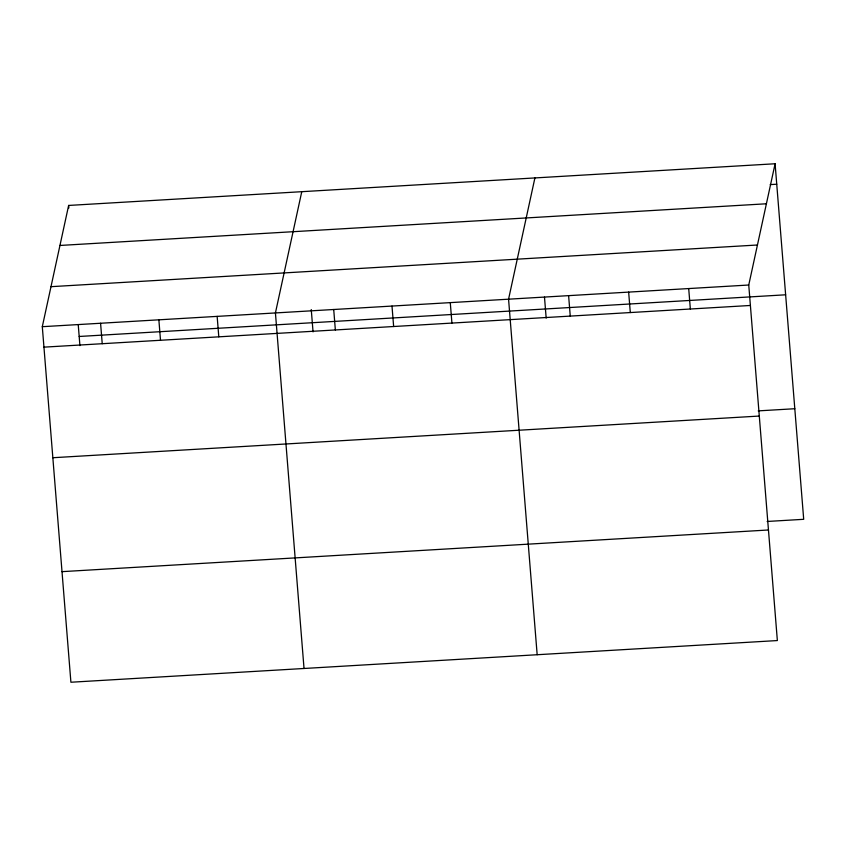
<?xml version="1.0" encoding="UTF-8"?>
<svg xmlns="http://www.w3.org/2000/svg" width="846" height="846" viewBox="0 0 846 846"><rect width="100%" height="100%" fill="white"/><g stroke="black" fill="none" stroke-linecap="round" stroke-linejoin="round"><path stroke-width="1.27" d="M775.095 163.764L748.752 285.017L777.358 640.559L70.905 682.236L42.3 326.693L68.642 205.441L775.095 163.764L803.7 519.307L767.153 521.464M301.768 191.682L275.426 312.946L304.031 668.488M534.905 177.935L508.562 299.188L537.168 654.73M770.209 184.608L776.744 184.216M59.95 245.456L766.402 203.78M50.993 286.678L757.445 245.002M42.3 326.693L748.752 285.017M79.186 336.475L785.638 294.799M43.95 347.146L750.402 305.469M758.249 410.881L794.806 408.724M52.843 457.728L759.296 416.052M62.012 571.653L768.464 529.987M688.707 288.56L690.347 309.012M628.652 292.103L630.302 312.555M568.607 295.645L570.257 316.097M544.486 297.115L546.178 318.128M450.273 302.625L451.923 323.077M391.994 306.062L393.644 326.524M333.715 309.499L335.354 329.961M311.254 309.551L313.052 331.886M217.147 316.383L218.797 336.835M158.868 319.82L160.507 340.272M100.579 323.257L102.229 343.709M68.642 205.441L68.843 208M78.234 324.621L79.915 345.633"/></g></svg>
